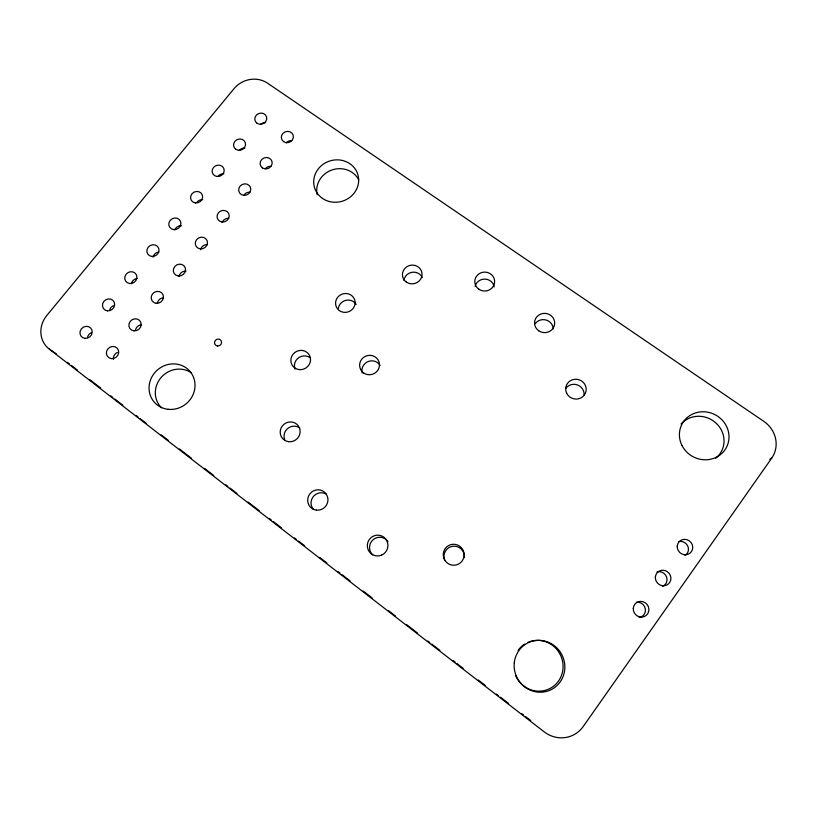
<?xml version="1.0" encoding="UTF-8"?>
<svg xmlns="http://www.w3.org/2000/svg" width="817" height="817" viewBox="0 0 817 817"><rect width="100%" height="100%" fill="white"/><g stroke="black" fill="none" stroke-linecap="round" stroke-linejoin="round"><path stroke-width="1.23" d="M771.718 458.112L583.236 726.476A28.932 27.635 64.9 0 1 544.214 731.858L49.224 349.053A25.256 23.193 -40 0 1 46.845 315.433L234.142 88.542A24.091 21.916 -20.9 0 1 267.527 83.16L763.824 421.378A27.564 25.858 28.9 0 1 771.718 458.112L769.767 459.328M49.224 349.053L56.25 353.822M67.351 362.309L69.374 363.871M71.385 365.434L77.441 370.121M89.564 379.486L100.665 388.075M110.765 395.877L112.777 397.44M114.799 399.002L122.877 405.242M136 415.393L138.022 416.956M140.034 418.518L146.1 423.196M161.235 434.91L168.302 440.373M179.413 448.962L191.525 458.327M204.648 468.468L213.737 475.494M225.849 484.869L227.872 486.421M229.894 487.984L236.961 493.448M248.062 502.036L259.173 510.625M269.263 518.427L271.285 519.99M273.307 521.552L281.375 527.792M294.508 537.943L296.52 539.506M298.542 541.068L304.598 545.746M319.743 557.46L326.81 562.923M337.911 571.512L339.933 573.074M341.955 574.637L350.033 580.877M363.156 591.028L372.246 598.054M388.392 610.544L395.459 616.008M406.57 624.586L417.671 633.175M427.771 640.988L429.783 642.54M431.805 644.102L439.883 650.352M453.006 660.493L455.028 662.056M457.05 663.618L463.106 668.306M478.251 680.01L485.318 685.473M496.419 694.062L498.441 695.624M500.453 697.187L508.531 703.427M521.654 713.578L523.677 715.141M525.699 716.703L530.744 720.604M527.996 642.336A25.572 24.663 64.3 0 1 560.891 655.98A25.572 24.663 64.3 0 1 548.432 689.221A25.572 24.663 64.3 0 1 515.578 675.475M518.09 650.332A25.572 24.663 64.3 0 1 524.647 644.123M681.082 423.941A24.581 23.274 27.6 0 1 716.713 423.737A24.581 23.274 27.6 0 1 715.743 458.235M317.2 194.691A22.222 20.711 -17.5 0 1 331.651 170.079A22.222 20.711 -17.5 0 1 358.704 179.73M161.541 407.836A23.121 21.804 -40.9 0 1 160.898 377.73A23.121 21.804 -40.9 0 1 191.178 372.685M636.382 602.252A7.843 7.506 48.6 0 1 645.307 608.808A7.843 7.506 48.6 0 1 639.17 617.509M656.991 571.931A7.802 7.455 43.9 0 1 666.478 576.741A7.802 7.455 43.9 0 1 662.71 586.289M678.396 541.671A7.761 7.394 39.7 0 1 685.003 555.437M87.501 337.482A6.219 5.739 -39.7 0 1 91.422 332.682M113.44 359.398A6.25 5.811 -40.3 0 1 117.372 352.474M109.529 310.511A6.179 5.709 -37.2 0 1 113.41 305.752M135.499 330.109A6.209 5.78 -37.5 0 1 141.464 324.819M157.364 303.127A6.168 5.739 -34.7 0 1 163.288 297.868M131.384 283.754A6.138 5.678 -34.7 0 1 137.287 278.546M179.066 276.36A6.127 5.709 -32 0 1 185.98 271.152M153.055 257.212A6.097 5.637 -32.2 0 1 158.927 252.044M200.584 249.798A6.097 5.668 -29.2 0 1 207.467 244.64M174.818 229.914A6.066 5.607 -29.7 0 1 181.425 225.758M222.183 222.49A6.066 5.637 -26.6 0 1 228.78 218.333M197.163 202.013A6.036 5.566 -27.3 0 1 202.718 199.675M218.323 176.125A6.005 5.525 -25 0 1 223.848 173.786M244.365 194.579A6.036 5.596 -24.2 0 1 249.92 192.23M239.31 150.43A5.974 5.494 -22.9 0 1 244.804 148.112M265.362 168.67A6.005 5.556 -21.9 0 1 270.897 166.331M260.827 124.215A5.954 5.453 -20.9 0 1 265.607 122.632M286.205 142.965A5.985 5.515 -19.8 0 1 291.71 140.647M444.816 560.482A10.294 10.202 70.6 0 1 452.679 546.277A10.294 10.202 70.6 0 1 464.332 557.674M372.705 554.927A10.223 10.08 -69.6 0 1 373.052 539.761A10.223 10.08 -69.6 0 1 387.942 541.548M313.35 509.348A10.09 9.855 -51.4 0 1 326.024 494.03M284.704 439.74A9.916 9.59 -39.6 0 1 299.849 428.037M295.111 369.161A9.753 9.365 -29.8 0 1 310.041 357.703M338.35 308.336A9.661 9.232 -20.8 0 1 356.202 304.465M403.925 280.425A9.651 9.201 -12 0 1 422.338 277.586M475.137 286.226A9.733 9.283 -3.3 0 1 494.203 286.879M535.319 323.512A9.886 9.467 5.7 0 1 553.232 328.863M565.854 388.289A10.07 9.712 15.2 0 1 584.073 395.111M362.227 372.991A9.794 9.487 -21.3 0 1 380.079 365.373M514.25 663.036A26.113 25.174 64.1 0 0 549.984 690.202A26.113 25.174 64.1 0 0 554.243 645.634A26.113 25.174 64.1 0 0 514.25 663.036M681.97 445.449A25.082 23.724 27.3 0 0 724.842 449.993A25.082 23.724 27.3 0 0 705.786 411.911A25.082 23.724 27.3 0 0 681.97 445.449M322.46 198.388A22.631 21.068 -17.5 0 0 358.479 182.988A22.631 21.068 -17.5 0 0 327.597 161.797A22.631 21.068 -17.5 0 0 322.46 198.388M168.292 409.327A23.57 22.192 -40.7 0 0 193.558 377.383A23.57 22.192 -40.7 0 0 154.27 373.277A23.57 22.192 -40.7 0 0 168.292 409.327M217.496 345.959A3.585 3.391 -34.6 0 0 221.346 341.128A3.585 3.391 -34.6 0 0 215.31 340.495A3.585 3.391 -34.6 0 0 217.496 345.959M633.287 608.277A8.017 7.659 48.3 0 0 644.46 616.478A8.017 7.659 48.3 0 0 645.512 602.966A8.017 7.659 48.3 0 0 633.287 608.277M655.357 577.068A7.966 7.608 43.6 0 0 666.519 585.156A7.966 7.608 43.6 0 0 667.52 571.788A7.966 7.608 43.6 0 0 655.357 577.068M677.232 546.134A7.925 7.547 39.4 0 0 688.394 554.12A7.925 7.547 39.4 0 0 689.334 540.885A7.925 7.547 39.4 0 0 677.232 546.134M84.968 338.371A6.332 5.842 -39.6 0 0 91.872 329.894A6.332 5.842 -39.6 0 0 81.424 328.802A6.332 5.842 -39.6 0 0 84.968 338.371M111.439 358.612A6.362 5.913 -40.1 0 0 118.353 350.064A6.362 5.913 -40.1 0 0 107.824 348.951A6.362 5.913 -40.1 0 0 111.439 358.612M107.456 310.838A6.291 5.811 -37.1 0 0 114.309 302.433A6.291 5.811 -37.1 0 0 103.882 301.371A6.291 5.811 -37.1 0 0 107.456 310.838M133.947 330.844A6.322 5.872 -37.4 0 0 140.81 322.368A6.322 5.872 -37.4 0 0 130.301 321.285A6.322 5.872 -37.4 0 0 133.947 330.844M156.282 303.301A6.281 5.842 -34.6 0 0 163.083 294.886A6.281 5.842 -34.6 0 0 152.595 293.834A6.281 5.842 -34.6 0 0 156.282 303.301M129.77 283.53A6.25 5.77 -34.6 0 0 136.562 275.196A6.25 5.77 -34.6 0 0 126.155 274.165A6.25 5.77 -34.6 0 0 129.77 283.53M178.423 275.983A6.25 5.801 -31.9 0 0 185.173 267.639A6.25 5.801 -31.9 0 0 174.705 266.608A6.25 5.801 -31.9 0 0 178.423 275.983M151.891 256.446A6.219 5.739 -32.1 0 0 158.641 248.184A6.219 5.739 -32.1 0 0 148.255 247.173A6.219 5.739 -32.1 0 0 151.891 256.446M200.39 248.879A6.209 5.77 -29.2 0 0 207.089 240.606A6.209 5.77 -29.2 0 0 196.642 239.606A6.209 5.77 -29.2 0 0 200.39 248.879M173.837 229.587A6.179 5.699 -29.6 0 0 180.526 221.376A6.179 5.699 -29.6 0 0 170.171 220.406A6.179 5.699 -29.6 0 0 173.837 229.587M222.183 221.999A6.179 5.729 -26.6 0 0 228.821 213.799A6.179 5.729 -26.6 0 0 218.405 212.828A6.179 5.729 -26.6 0 0 222.183 221.999M195.61 202.933A6.148 5.658 -27.3 0 0 202.248 194.803A6.148 5.658 -27.3 0 0 191.913 193.854A6.148 5.658 -27.3 0 0 195.61 202.933M217.21 176.503A6.117 5.617 -25 0 0 223.797 168.425A6.117 5.617 -25 0 0 213.472 167.505A6.117 5.617 -25 0 0 217.21 176.503M243.793 195.345A6.148 5.688 -24.1 0 0 250.38 187.205A6.148 5.688 -24.1 0 0 239.984 186.256A6.148 5.688 -24.1 0 0 243.793 195.345M235.786 149.266A6.087 5.576 -22.9 0 0 245.498 145.16A6.087 5.576 -22.9 0 0 237.379 139.503A6.087 5.576 -22.9 0 0 235.786 149.266M262.359 167.863A6.117 5.648 -21.8 0 0 272.122 163.737A6.117 5.648 -21.8 0 0 263.911 158.018A6.117 5.648 -21.8 0 0 262.359 167.863M257.038 123.265A6.066 5.535 -20.9 0 0 266.71 119.18A6.066 5.535 -20.9 0 0 258.591 113.594A6.066 5.535 -20.9 0 0 257.038 123.265M283.622 141.647A6.097 5.596 -19.8 0 0 293.344 137.532A6.097 5.596 -19.8 0 0 285.133 131.884A6.097 5.596 -19.8 0 0 283.622 141.647M445.316 548.452A10.498 10.407 70.5 0 0 452.495 565.17A10.498 10.407 70.5 0 0 463.249 550.627A10.498 10.407 70.5 0 0 445.316 548.452M381.621 555.111A10.427 10.284 -68.5 0 0 383.867 537.208A10.427 10.284 -68.5 0 0 367.415 544.336A10.427 10.284 -68.5 0 0 381.621 555.111M316.424 510.125A10.284 10.039 -50.8 0 0 327.219 495.939A10.284 10.039 -50.8 0 0 309.817 493.938A10.284 10.039 -50.8 0 0 316.424 510.125M288.738 441.691A10.11 9.773 -39.3 0 0 299.42 427.863A10.11 9.773 -39.3 0 0 282.325 425.974A10.11 9.773 -39.3 0 0 288.738 441.691M299.308 369.601A9.947 9.538 -29.7 0 0 309.827 356.089A9.947 9.538 -29.7 0 0 292.946 354.343A9.947 9.538 -29.7 0 0 299.308 369.601M339.372 310.603A9.845 9.395 -20.7 0 0 355.048 303.904A9.845 9.395 -20.7 0 0 341.618 294.314A9.845 9.395 -20.7 0 0 339.372 310.603M406.345 282.09A9.835 9.365 -12.1 0 0 421.97 275.411A9.835 9.365 -12.1 0 0 408.377 265.923A9.835 9.365 -12.1 0 0 406.345 282.09M478.864 289.238A9.916 9.457 -3.5 0 0 494.571 282.508A9.916 9.457 -3.5 0 0 480.682 272.939A9.916 9.457 -3.5 0 0 478.864 289.238M538.781 330.814A10.08 9.641 5.4 0 0 554.651 323.992A10.08 9.641 5.4 0 0 540.435 314.198A10.08 9.641 5.4 0 0 538.781 330.814M566.651 393.171A10.274 9.896 14.8 0 0 584.339 395.019A10.274 9.896 14.8 0 0 576.873 379.302A10.274 9.896 14.8 0 0 566.651 393.171M363.524 372.879A9.978 9.661 -21.3 0 0 379.415 366.067A9.978 9.661 -21.3 0 0 365.72 356.171A9.978 9.661 -21.3 0 0 363.524 372.879"/></g></svg>
